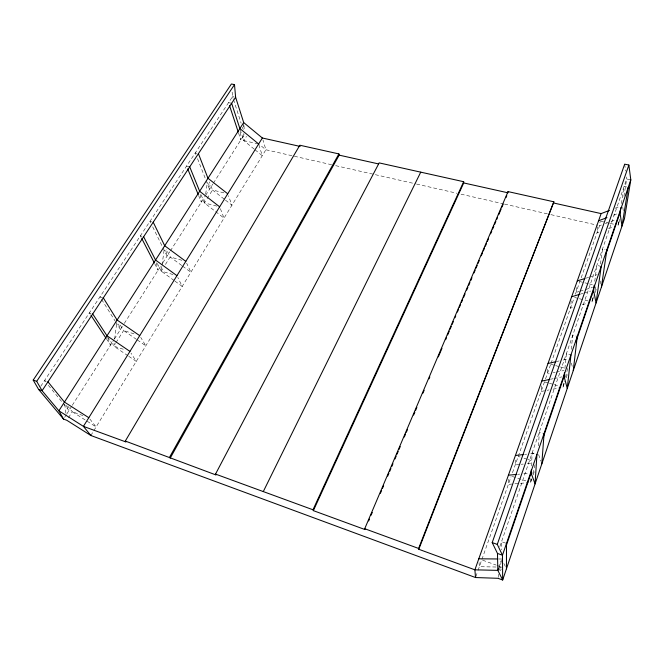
<?xml version="1.0" encoding="UTF-8"?>
<svg xmlns="http://www.w3.org/2000/svg" width="664" height="664" viewBox="0 0 664 664"><rect width="100%" height="100%" fill="white"/><g stroke="black" fill="none" stroke-linecap="round" stroke-linejoin="round"><path stroke-width="0.5" stroke-dasharray="3.32 2.49" d="M508.4 479.284L508.367 484.371L519.48 483.417M515.305 460.235L515.214 464.949L520.252 464.402M531.881 478.661L530.586 482.462L530.793 478.678M531.474 465.954L532.171 452.873L535.989 454.076M541.475 385.801L541.119 391.469L546.082 390.498M538.454 445.859L539.359 432.04L544.082 433.492M547.601 369.259L547.244 374.081L549.228 373.658M571.239 300.875L570.509 308.088L572.459 307.532M564.251 383.443L562.972 387.195L563.379 383.277M564.89 368.495L566.417 353.605L570.965 354.866M576.543 287.637L576.028 292.426L578.942 291.546M571.231 349.305L572.791 335.137L577.29 336.349M127.928 355.738L113.768 346.118L114.15 343.105M114.656 339.088L116.582 324.032M597.808 226.814L597.036 232.84L598.945 232.143M581.191 277.776L599.55 225.718L600.073 221.676M593.558 297.231L591.964 301.937L592.877 295.082M594.736 281.254L596.861 265.368L601.202 266.413M174.134 280.523L161.219 271.128L161.916 266.048M162.058 265.036L164.423 247.788M600.455 263.973L602.547 248.876L605.128 249.49M220.382 208.703L224.034 218.124L204.379 202.918L205.093 197.988M205.674 194.046L207.4 182.218M619.902 219.742L618.051 225.187L618.798 220.39M621.421 203.599L624.102 186.401L626.592 186.933M623.944 196.245L626.667 178.965L626.401 176.989M498.199 577.282L498.788 574.236M499.569 570.177L501.328 561.038M618.051 225.187L619.387 219.244M530.586 482.462L531.573 478.503M532.81 473.556L535.035 464.651M562.972 387.195L564.475 381.236M565.479 377.268L567.977 367.341M591.964 301.937L593.483 295.953M595.002 289.977L596.264 284.997M500.54 570.849L501.171 568.99M533.167 474.868L534.462 471.066M566.16 377.824L567.753 373.143M595.16 292.534L596.753 287.827M498.805 567.529L501.395 559.959M499.843 546.588L626.667 178.965L630.8 179.828M475.847 576.634L477.756 571.206M478.072 570.31L511.106 476.603M512.475 472.718L545.202 379.874M545.542 378.912L550.663 364.378M551.012 363.407L574.078 297.953M575.381 294.268L579.821 281.685M90.86 435.501L265.907 149.773L262.952 139.955M68.458 417.714L72.26 411.713L67.703 406.102M123.28 349.231L113.768 346.118L115.412 343.52M115.959 342.657L123.628 330.531L119.271 323.517M173.005 274.531L161.219 271.128L163.327 267.791M165.436 264.463L170.175 256.968L166.39 249.207M216.788 206.089L204.379 202.918L206.554 199.482M207.102 198.619L212.546 190.012L209.384 181.886M254.237 149.151L243.796 140.619L246.477 136.386M64.624 417.374L66.259 414.801M66.807 413.946L71.754 406.161M72.301 405.289L113.851 339.885M114.399 339.022L123.761 324.281M124.317 323.409L162.323 263.575M162.846 262.745L169.835 251.747M170.391 250.876L205.159 196.137M205.707 195.274L212.82 184.069M213.376 183.206L244.609 134.028M40.778 386.257L232.558 96.612L232.109 91.756M615.063 208.247L619.711 206.462M613.478 215.169L617.205 213.758M599.55 225.718L601.451 225.005M605.269 223.594L607.17 222.888M610.988 221.469L615.752 219.701M608.498 228.665L613.279 226.922M585.789 278.233L588.636 277.336M589.582 277.037L597.16 274.639M579.913 291.247L592.537 287.421M580.22 294.185L583.075 293.33M584.021 293.04L590.686 291.048M582.212 304.734L587.084 303.332M557.104 361.399L559.13 360.942M563.163 360.021L568.218 358.875M553.187 372.803L555.17 372.379M556.158 372.164L564.076 370.462M550.904 379.169L552.929 378.754M553.942 378.538L562.051 376.853M547.078 390.299L549.062 389.917M553.037 389.137L560.989 387.585M524.643 454.392L526.701 454.143M530.81 453.645L535.948 453.022M521.257 464.285L523.265 464.07M527.299 463.63L533.341 462.966M517.696 474.312L519.754 474.104M523.879 473.706L529.034 473.2M520.485 483.326L528.569 482.637M498.73 558.98L501.718 559.013M501.801 567.122L479.35 566.691L478.935 560.773M234.085 96.927L232.558 96.612L233.188 98.579M231.636 103.285L228.565 102.638L229.213 104.605M240.169 129.48L243.796 140.619L257.657 143.756M600.53 221.228L605.394 222.324M606.373 222.548L609.286 223.204M610.266 223.428L616.109 224.747M331.627 164.73L265.907 149.773L259.524 144.528M335.669 165.651L415.539 183.828M416.552 184.061L456.99 193.265M461.04 194.187L503.503 203.848M504.507 204.08L550.008 214.439M551.02 214.671L597.525 225.254M196.851 153.284L195.274 152.911L196.029 154.828M189.721 166.847L186.559 166.083L187.339 167.975M223.934 192.85L212.546 190.012L224.673 199.507M579.282 281.428L588.337 283.686M589.341 283.943L592.363 284.69M574.559 297.489L578.427 298.476M579.398 298.725L590.03 301.439M151.6 221.768L149.981 221.336L150.877 223.162M142.005 236.284L140.378 235.836L141.308 237.646M181.894 260.271L170.175 256.968L181.77 265.517M550.879 364.279L554.706 365.358M555.66 365.623L559.478 366.702M560.433 366.968L565.205 368.321M544.671 381.908L548.522 383.02M549.485 383.294L553.344 384.414M554.307 384.688L558.158 385.801M102.48 297.613L99.982 296.841L101.061 298.559M91.034 313.425L89.358 312.893L90.47 314.587M134.037 333.851L123.628 330.531L136.427 339.346M518.269 456.434L520.178 457.039M523.996 458.26L526.859 459.173M527.814 459.48L532.594 460.999M512.276 476.47L525.772 480.885M46.239 381.211L44.521 380.605L45.808 382.182M505.669 543.144L501.536 541.683L501.619 549.833M82.967 415.581L72.26 411.713L96.114 426.935L89.416 418.469M482.637 560.192L496.049 565.047M497.012 565.396L500.847 566.782M128.766 356.302L136.261 361.39L130.991 353.074M137.282 339.935L145.814 345.811L140.727 337.353M174.939 281.113L182.21 286.4L177.811 277.452M182.6 266.131L190.883 272.232L186.65 263.185M225.478 200.138L231.952 205.201L228.433 195.697M255.042 149.807L262.263 155.716L258.645 143.98M48.389 385.327L62.54 402.65M63.188 403.438L68.981 410.526L65.811 404.625M106.655 339.138L110.556 345.072L107.701 337.627M107.551 336.631L113.768 346.118M101.6 299.423L115.055 320.911M115.594 321.774L120.441 329.51L118.092 322.862M154.837 263.89L158.098 270.223L156.248 262.819M157.293 263.45L161.219 271.128M152.678 226.822L162.572 246.95M163.02 247.863L167.071 256.096L165.353 248.577M503.868 563.462L506.449 568.807M198.619 195.498L201.341 202.147L200.105 194.237M201.101 194.859L204.379 202.918M197.532 158.654L205.774 179.695M206.155 180.649L209.525 189.265L208.405 181.272M538.637 454.632L540.853 461.148M238.583 133.082L240.849 139.955L240.111 131.406M233.512 99.567L241.123 123.197M242.393 127.139L243.024 129.107M571.397 363.092L572.567 367.781M600.347 280.996L600.903 283.976M622.774 207.309L623.33 211.135M624.675 164.174L625.604 171.071M64.715 404.127L65.902 413.216M243.92 125.446L244.302 130.219M243.696 123.587L243.729 129.596M243.754 133.605L243.796 140.619"/><path stroke-width="1" d="M506.449 568.807L506.499 543.434M498.481 568.484L497.834 570.376L497.477 553.444L492.207 542.596L624.675 164.174L628.866 165.029L630.8 179.828L624.434 218.805L502.673 580.012L497.834 570.376L474.893 569.828L418.793 549.277L553.867 201.806L508.018 191.597L508.01 192.817L463.729 182.94L463.663 181.712L379.169 162.896L215.518 474.088L216.066 474.984L125.305 441.054L299.854 145.225L338.897 153.923L339.155 155.135L170.175 458.168M530.992 474.893L531.258 469.987M536.944 454.384L535.068 483.923L531.092 473L506.391 545.327M541.799 463.937L544.082 433.492M564.483 372.462L564.076 376.43L567.255 388.432L570.965 354.866M573.264 370.587L577.29 336.349M593.276 292.152L594.197 285.221M601.202 266.413L596.056 302.983L593.533 290.193L575.895 341.844M601.459 286.956L606.846 249.888M606.033 253.598L620.002 212.704L620.79 207.649M628.252 187.281L621.977 226.075L620.002 212.704M630.8 179.828L502.465 555.229L502.673 580.012L498.008 578.303L475.524 577.539L90.86 435.501L66.832 420.295L63.536 419.084L38.645 389.486L33.2 380.098L231.396 83.988L234.5 84.627L235.62 97.251L243.696 122.583L262.355 137.996L300.169 146.429M543.351 437.111L564.724 374.537M497.477 553.444L502.465 555.229L497.286 544.397L628.866 165.029M609.486 210.388L601.127 213.601L474.893 569.828L475.524 577.539M418.793 549.277L418.619 548.456L553.867 201.806M215.518 474.088L312.985 509.778L313.358 510.633L365.001 529.557L364.719 528.718L508.018 191.597M368.644 520.974L369.458 519.065M371.076 515.247L372.288 512.392M380.397 493.31L381.609 490.447M382.422 488.538L383.634 485.674M387.685 476.138L388.905 473.274M389.71 471.365L390.93 468.51M391.735 466.601L392.955 463.738M394.98 458.965L396.192 456.11M397.006 454.201L398.217 451.337M399.031 449.428L400.243 446.565M404.301 437.028L405.513 434.165M406.327 432.256L407.538 429.392M413.614 415.083L414.834 412.228M415.639 410.319L416.859 407.455M422.935 393.146L424.147 390.283M429.01 378.837L429.824 376.928M438.331 356.9L441.975 348.309M445.619 339.727L446.432 337.818M447.644 334.955L449.271 331.145M450.076 329.236L451.296 326.373M452.101 324.464L453.321 321.6M454.94 317.782L455.753 315.881M457.371 312.063L458.583 309.2M459.397 307.291L460.608 304.427M461.422 302.527L462.634 299.663M463.447 297.754L465.066 293.936M466.692 290.118L467.904 287.263M468.718 285.354L469.929 282.49M470.743 280.582L471.955 277.718M473.98 272.954L475.2 270.09M476.005 268.181L477.225 265.318M478.03 263.409L479.25 260.554M481.276 255.781L482.487 252.918M483.301 251.009L484.512 248.145M485.326 246.244L486.538 243.381M487.351 241.472L488.563 238.608M490.588 233.836L491.808 230.981M492.622 229.072L493.833 226.208M494.647 224.299L495.859 221.436M496.672 219.527L497.477 217.626M498.697 214.762L501.129 209.035M501.934 207.126L503.154 204.271M505.985 197.59L506.798 195.681M312.985 509.778L463.663 181.712M313.358 510.633L463.729 182.94M263.284 491.584L420.744 172.15M169.552 457.255L338.897 153.923M262.355 137.996L83.423 426.371L90.86 435.501M243.696 122.583L58.88 410.792L63.536 419.084M235.62 97.251L42.081 390.714L58.88 410.792L83.423 426.371L125.994 441.975L125.305 441.054M38.645 389.486L42.081 390.714L36.703 381.335L234.5 84.627M598.579 220.788L606.962 217.626M577.265 280.93L584.843 278.531M571.663 296.75L579.274 294.467M548.016 363.474L556.1 361.631M541.783 381.07L549.892 379.385M515.397 455.512L523.622 454.516M508.416 475.208L516.667 474.411M478.802 558.806L497.734 558.972M339.155 155.135L378.364 163.883M553.784 203.035L601.127 213.601M33.2 380.098L36.703 381.335M492.207 542.596L497.286 544.397M364.719 528.718L418.619 548.456M88.81 417.697L64.45 402.102L47.949 381.808M129.936 351.405L106.987 335.768L92.703 313.947M139.714 335.66L117.088 320.015L103.31 297.862M176.939 275.668L155.55 260.039L143.631 236.733M185.804 261.375L164.705 245.763L153.21 222.199M219.651 206.819L199.648 191.273L189.721 166.847M227.727 193.797L207.981 178.267L198.42 153.658M258.645 143.98L239.862 128.55L231.636 103.285M91.026 315.433L106.091 338.291M141.781 238.55L154.372 262.986M187.729 168.93L198.229 194.552M229.536 105.584L238.26 132.103"/></g></svg>
